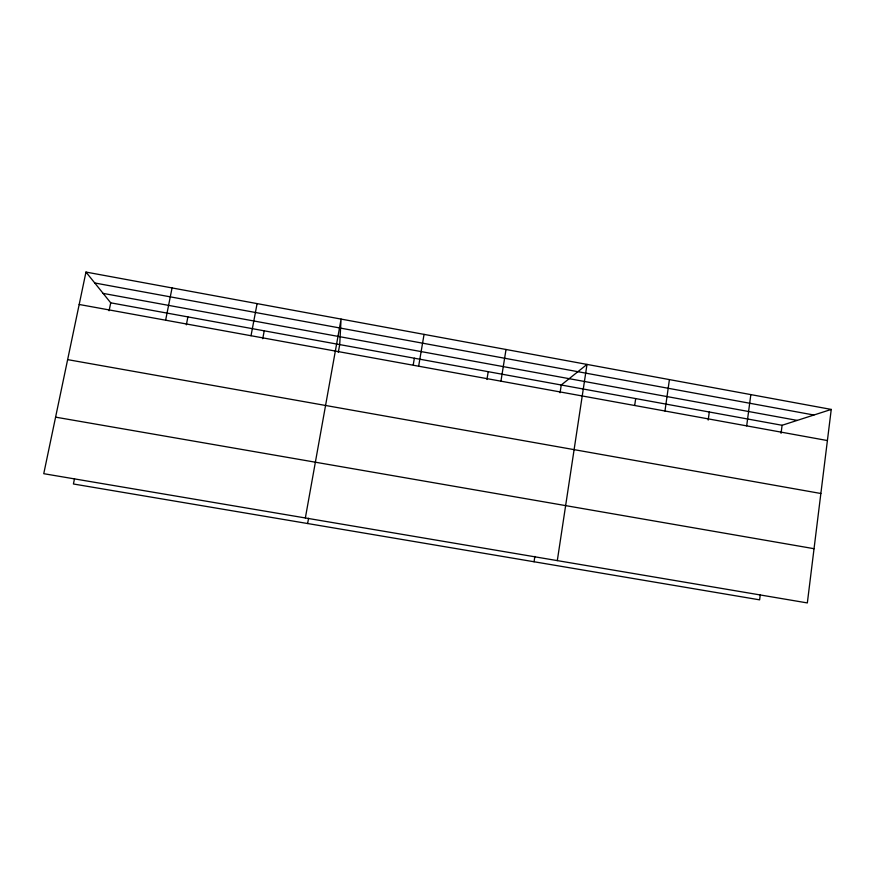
<?xml version="1.0" encoding="UTF-8"?>
<svg xmlns="http://www.w3.org/2000/svg" width="875" height="875" viewBox="0 0 875 875"><rect width="100%" height="100%" fill="white"/><g stroke="black" fill="none" stroke-linecap="round" stroke-linejoin="round"><path stroke-width="1.31" d="M831.25 409.423L807.341 602.93L43.75 473.692L85.969 272.07L831.25 409.423L782.097 425.283L110.72 302.827L85.969 272.07M760.298 594.573L759.62 599.845L73.423 483.984L74.528 478.636M781.058 433.322L782.097 425.283M746.681 425.873L750.837 394.603M708.192 420.077L709.297 412.005M664.967 411.009L669.419 379.597M634.703 405.333L635.688 398.573M557.309 560.612L587.005 364.405L561.258 385L560.055 392.766M534.056 561.761L534.877 556.413M500.938 381.183L506.023 349.486M486.948 379.477L488.217 371.678M413.252 364.733L414.367 358.214M418.644 366.22L424.058 334.381M305.353 517.967L341.086 319.091L339.708 344.597L338.297 352.45M307.628 523.523L308.569 518.252M262.741 338.723L264.228 330.827M251.016 335.737L257.097 303.614M186.342 324.833L187.895 316.903M165.627 320.206L172.058 287.941M109.08 310.778L110.72 302.827M55.584 417.145L814.045 548.702M67.638 359.625L820.859 493.5M79.177 304.478L827.4 440.552M94.741 282.975L813.892 415.023M103.13 293.398L797.223 420.405"/></g></svg>
